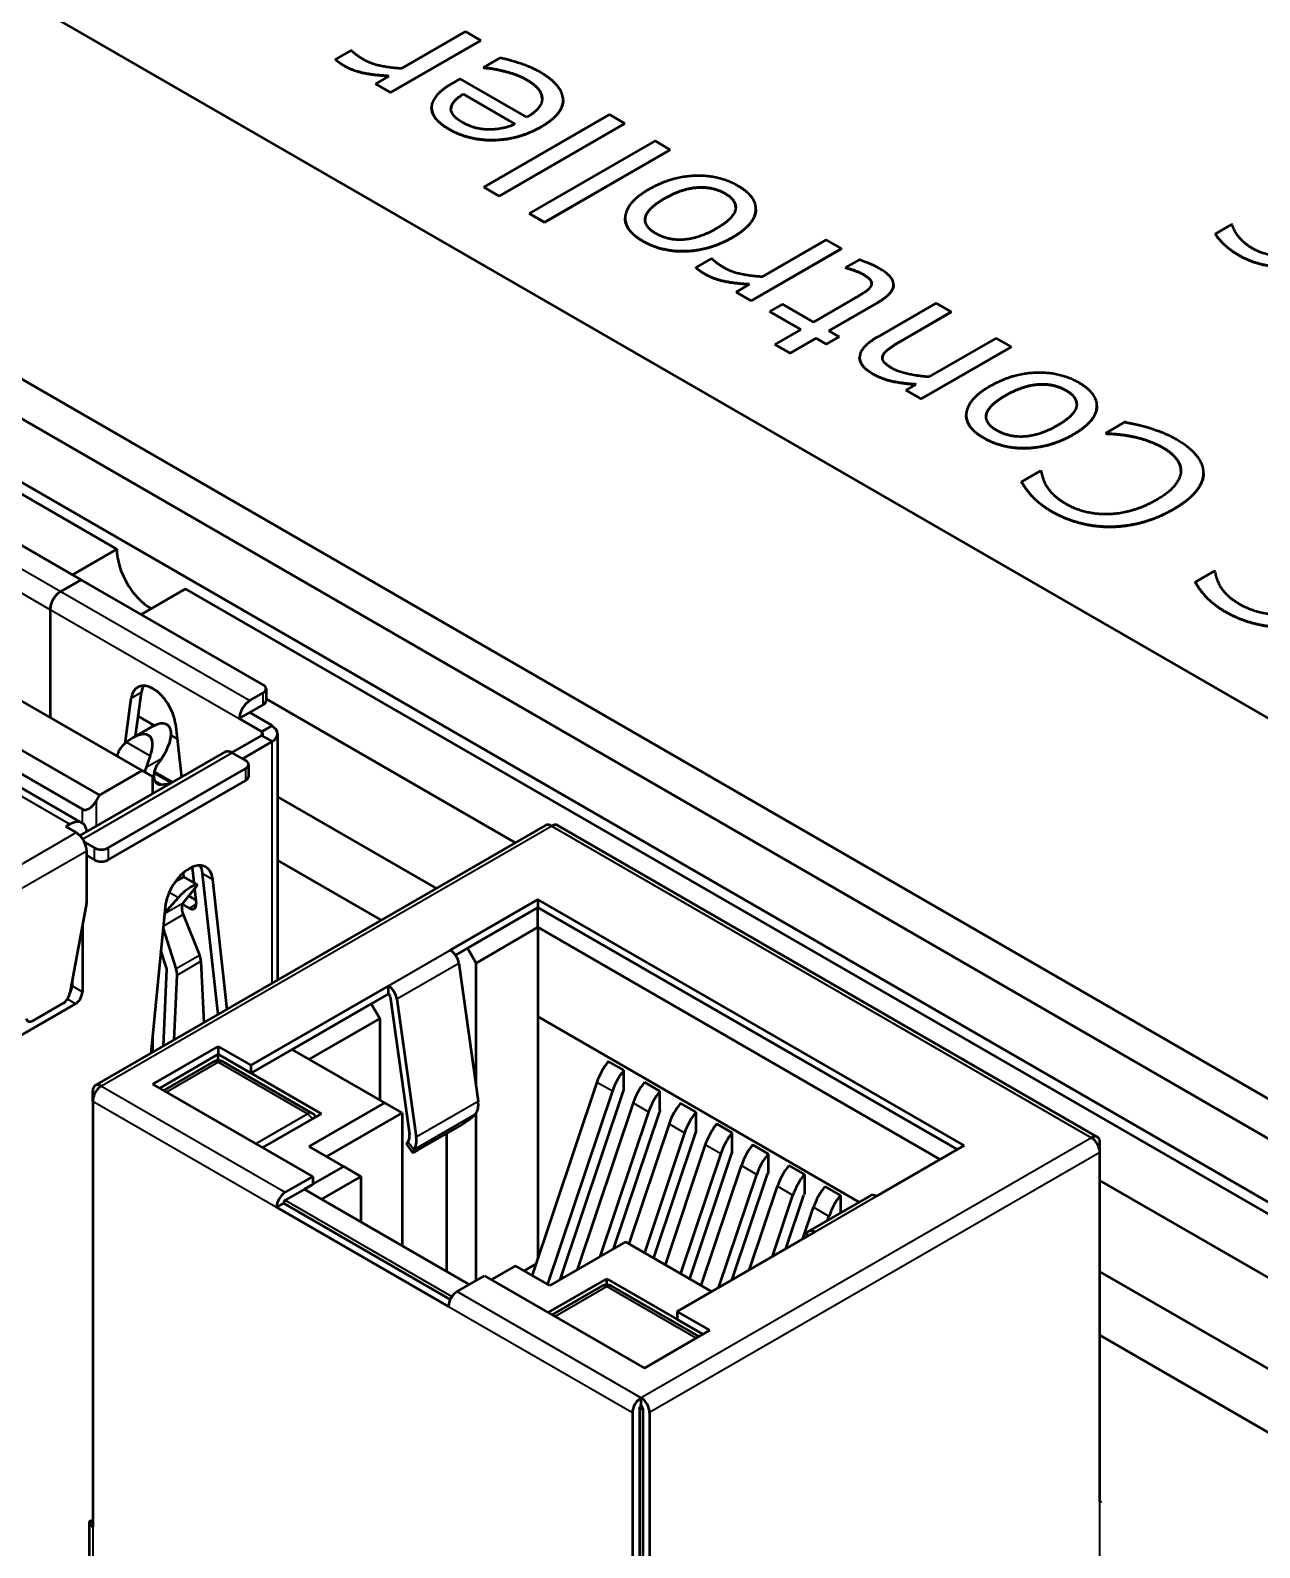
# Model space of a CAD drawing. Header units: millimetres. Extents: x 3118 to 4801, y 919 to 1849.
# Drawn here: x 3929.93 to 3955.21, y 1628.14 to 1659.35 of the extents above; entities that cross this region are included whole.
import ezdxf

# ---------------------------------------------------------------- set-up
doc = ezdxf.new("R2010")
doc.units = ezdxf.units.MM
doc.header["$LTSCALE"] = 1.8
doc.layers.add('외형선(ISO)', color=7, linetype='Continuous', lineweight=50)
doc.layers.add('좁은 외형선(ISO)', color=7, linetype='Continuous', lineweight=35)

msp = doc.modelspace()

# ---------------------------------------------------------------- linework, layer by layer
at = {"layer": '외형선(ISO)'}
for p, q in [((3983.456, 1628.993), (3921.655, 1664.674)), ((3911.978, 1661.618), (3978.163, 1623.406)), ((3914.877, 1660.761), (3976.678, 1625.08)), ((3976.678, 1625.08), (3914.877, 1660.761)), ((3977.032, 1622.753), (3913.109, 1659.658)), ((3937.338, 1658.067), (3939.195, 1659.139)), ((3939.195, 1659.138), (3937.338, 1658.066)), ((3938.881, 1659.319), (3937.564, 1658.559)), ((3939.195, 1659.139), (3938.881, 1659.319)), ((3939.195, 1659.138), (3939.195, 1659.139)), ((3936.52, 1658.933), (3936.198, 1658.748)), ((3936.536, 1658.924), (3936.52, 1658.933)), ((3939.59, 1658.779), (3939.249, 1658.582)), ((3936.198, 1658.747), (3936.198, 1658.748)), ((3939.249, 1658.582), (3939.265, 1658.573)), ((3939.249, 1658.581), (3939.249, 1658.582)), ((3939.265, 1658.572), (3939.249, 1658.581)), ((3939.265, 1658.572), (3939.265, 1658.573)), ((3937.299, 1658.406), (3937.025, 1658.248)), ((3937.025, 1658.248), (3937.338, 1658.067)), ((3937.025, 1658.247), (3937.025, 1658.248)), ((3937.338, 1658.066), (3937.025, 1658.247)), ((3938.77, 1658.348), (3938.601, 1658.25)), ((3940.14, 1657.557), (3938.77, 1658.348)), ((3937.338, 1658.066), (3937.338, 1658.067)), ((3938.837, 1658.034), (3939.902, 1657.419)), ((3938.837, 1658.033), (3938.837, 1658.034)), ((3939.901, 1657.419), (3938.837, 1658.033)), ((3940.453, 1657.961), (3940.453, 1657.962)), ((3940.887, 1657.909), (3940.887, 1657.91)), ((3938.181, 1657.752), (3938.181, 1657.753)), ((3941.841, 1657.611), (3939.255, 1656.118)), ((3942.154, 1657.43), (3941.841, 1657.611)), ((3939.568, 1655.937), (3942.154, 1657.43)), ((3942.154, 1657.429), (3939.568, 1655.936)), ((3942.154, 1657.429), (3942.154, 1657.43)), ((3942.777, 1657.071), (3940.191, 1655.578)), ((3943.09, 1656.89), (3942.777, 1657.071)), ((3940.504, 1655.397), (3943.09, 1656.89)), ((3943.09, 1656.889), (3940.504, 1655.396)), ((3943.09, 1656.889), (3943.09, 1656.89)), ((3939.255, 1656.118), (3939.568, 1655.937)), ((3939.255, 1656.117), (3939.255, 1656.118)), ((3939.568, 1655.936), (3939.255, 1656.117)), ((3939.568, 1655.936), (3939.568, 1655.937)), ((3944.852, 1655.671), (3944.852, 1655.672)), ((3940.191, 1655.578), (3940.504, 1655.397)), ((3940.191, 1655.577), (3940.191, 1655.578)), ((3940.504, 1655.396), (3940.191, 1655.577)), ((3940.504, 1655.396), (3940.504, 1655.397)), ((3942.162, 1655.482), (3942.162, 1655.483)), ((3954.636, 1655.351), (3954.302, 1655.159)), ((3954.652, 1655.342), (3954.636, 1655.351)), ((3946.3, 1655.036), (3944.983, 1654.276)), ((3946.613, 1654.856), (3946.3, 1655.036)), ((3954.302, 1655.158), (3954.302, 1655.159)), ((3944.756, 1653.784), (3946.613, 1654.856)), ((3946.613, 1654.855), (3944.756, 1653.783)), ((3946.613, 1654.855), (3946.613, 1654.856)), ((3943.938, 1654.65), (3943.617, 1654.465)), ((3943.617, 1654.464), (3943.617, 1654.465)), ((3943.954, 1654.641), (3943.938, 1654.65)), ((3946.975, 1654.628), (3946.694, 1654.466)), ((3946.694, 1654.466), (3946.71, 1654.457)), ((3946.694, 1654.465), (3946.694, 1654.466)), ((3946.71, 1654.456), (3946.694, 1654.465)), ((3946.71, 1654.456), (3946.71, 1654.457)), ((3944.718, 1654.123), (3944.443, 1653.964)), ((3947.683, 1654.109), (3947.683, 1654.11)), ((3944.756, 1653.783), (3944.443, 1653.964)), ((3944.443, 1653.964), (3944.756, 1653.784)), ((3944.443, 1653.964), (3944.443, 1653.964)), ((3944.756, 1653.783), (3944.756, 1653.784)), ((3946.886, 1653.835), (3946.039, 1653.346)), ((3945.397, 1653.717), (3945.134, 1653.565)), ((3945.776, 1653.194), (3945.134, 1653.565)), ((3945.134, 1653.565), (3945.777, 1653.195)), ((3945.134, 1653.565), (3945.134, 1653.565)), ((3946.039, 1653.346), (3945.397, 1653.717)), ((3946.352, 1653.165), (3947.34, 1653.736)), ((3947.34, 1653.735), (3946.353, 1653.165)), ((3948.557, 1653.733), (3947.35, 1653.037)), ((3947.811, 1652.941), (3948.87, 1653.553)), ((3948.87, 1653.552), (3947.811, 1652.941)), ((3948.87, 1653.553), (3948.557, 1653.733)), ((3948.87, 1653.552), (3948.87, 1653.553)), ((3931.706, 1648.677), (3923.928, 1653.167)), ((3945.777, 1653.195), (3945.243, 1652.887)), ((3946.563, 1653.044), (3946.352, 1653.165)), ((3945.243, 1652.887), (3945.556, 1652.706)), ((3945.243, 1652.886), (3945.243, 1652.887)), ((3945.556, 1652.705), (3945.243, 1652.886)), ((3945.556, 1652.706), (3946.09, 1653.014)), ((3946.09, 1653.013), (3945.556, 1652.705)), ((3946.09, 1653.014), (3946.3, 1652.892)), ((3946.09, 1653.013), (3946.09, 1653.014)), ((3946.3, 1652.892), (3946.09, 1653.013)), ((3946.3, 1652.892), (3946.563, 1653.044)), ((3946.563, 1653.043), (3946.3, 1652.892)), ((3946.3, 1652.892), (3946.3, 1652.892)), ((3946.563, 1653.043), (3946.563, 1653.044)), ((3949.795, 1653.018), (3948.407, 1652.217)), ((3950.108, 1652.838), (3949.795, 1653.018)), ((3945.556, 1652.705), (3945.556, 1652.706)), ((3946.984, 1652.616), (3946.984, 1652.617)), ((3947.464, 1652.661), (3947.464, 1652.661)), ((3948.252, 1651.766), (3950.108, 1652.838)), ((3950.108, 1652.837), (3948.252, 1651.765)), ((3950.108, 1652.837), (3950.108, 1652.838)), ((3948.144, 1652.065), (3947.938, 1651.946)), ((3948.252, 1651.765), (3947.938, 1651.946)), ((3947.938, 1651.946), (3948.252, 1651.766)), ((3947.938, 1651.946), (3947.938, 1651.946)), ((3948.252, 1651.765), (3948.252, 1651.766)), ((3951.866, 1651.621), (3951.866, 1651.622)), ((3949.177, 1651.432), (3949.177, 1651.433)), ((3952.436, 1651.286), (3952.05, 1651.063)), ((3952.074, 1651.049), (3952.05, 1651.063)), ((3952.05, 1651.063), (3952.074, 1651.05)), ((3952.05, 1651.063), (3952.05, 1651.063)), ((3952.074, 1651.049), (3952.074, 1651.05)), ((3930.97, 1648.048), (3927.223, 1650.212)), ((3950.704, 1650.287), (3950.314, 1650.062)), ((3950.314, 1650.061), (3950.314, 1650.062)), ((3950.728, 1650.273), (3950.704, 1650.287)), ((3954.06, 1650.24), (3954.06, 1650.241)), ((3932.229, 1644.121), (3924.38, 1648.652)), ((3931.706, 1648.677), (3930.794, 1648.15)), ((3954.278, 1648.223), (3953.888, 1647.998)), ((3954.302, 1648.209), (3954.278, 1648.223)), ((3922.225, 1648.106), (3930.993, 1643.044)), ((3923.504, 1648.146), (3931.352, 1643.614)), ((3930.553, 1647.807), (3930.97, 1648.048)), ((3930.971, 1648.048), (3930.554, 1647.807)), ((3930.97, 1648.048), (3930.97, 1648.047)), ((3934.718, 1645.884), (3930.971, 1648.048)), ((3933.12, 1647.86), (3932.208, 1647.333)), ((3962.536, 1630.877), (3933.12, 1647.86)), ((3953.888, 1647.997), (3953.888, 1647.998)), ((3930.999, 1643.329), (3923.433, 1647.697)), ((3930.334, 1647.428), (3930.334, 1645.215)), ((3930.335, 1647.427), (3930.335, 1645.214)), ((3932.091, 1644.829), (3932.213, 1645.733)), ((3934.443, 1645.562), (3934.718, 1645.721)), ((3934.777, 1645.803), (3934.777, 1645.558)), ((3931.876, 1644.682), (3932.001, 1645.61)), ((3934.443, 1645.317), (3934.718, 1645.476)), ((3939.906, 1642.636), (3934.777, 1645.597)), ((3932.146, 1645.238), (3932.476, 1645.048)), ((3932.91, 1645.085), (3933.038, 1643.99)), ((3934.223, 1645.19), (3934.443, 1645.317)), ((3934.223, 1645.19), (3934.683, 1644.925)), ((3934.443, 1645.317), (3934.902, 1645.051)), ((3934.902, 1645.051), (3934.683, 1644.925)), ((3934.895, 1645.039), (3934.683, 1644.917)), ((3932.415, 1645.016), (3932.034, 1644.796)), ((3932.823, 1644.847), (3932.946, 1644.776)), ((3934.683, 1644.843), (3934.075, 1644.492)), ((3934.683, 1644.843), (3934.902, 1644.717)), ((3935.012, 1644.876), (3935.012, 1639.811)), ((3930.95, 1642.785), (3933.927, 1644.503)), ((3934.358, 1644.329), (3934.082, 1644.488)), ((3934.902, 1644.717), (3934.294, 1644.366)), ((3931.352, 1643.614), (3932.229, 1644.121)), ((3931.529, 1642.532), (3934.358, 1644.165)), ((3932.441, 1643.998), (3932.229, 1644.121)), ((3932.623, 1644.367), (3932.554, 1644.268)), ((3934.416, 1644.247), (3934.416, 1644.002)), ((3931.529, 1642.288), (3934.358, 1643.921)), ((3932.441, 1643.998), (3932.441, 1643.646)), ((3932.477, 1644.099), (3932.852, 1643.882)), ((3932.619, 1643.834), (3932.803, 1643.855)), ((3931.352, 1643.614), (3931.282, 1643.492)), ((3935.012, 1643.583), (3938.28, 1641.697)), ((3930.743, 1643.019), (3930.658, 1642.97)), ((3930.87, 1642.848), (3930.658, 1642.97)), ((3931.263, 1637.646), (3940.526, 1642.994)), ((3940.776, 1642.994), (3951.877, 1636.584)), ((3931.044, 1642.65), (3931.246, 1642.532)), ((3931.09, 1641.436), (3931.09, 1642.468)), ((3931.09, 1642.378), (3931.246, 1642.288)), ((3937.148, 1641.044), (3935.012, 1642.277)), ((3933.072, 1642.018), (3933.076, 1641.926)), ((3933.099, 1641.926), (3933.353, 1641.78)), ((3933.253, 1642.135), (3933.291, 1641.816)), ((3933.788, 1639.104), (3933.47, 1642.006)), ((3933.328, 1641.719), (3933.073, 1641.404)), ((3933.305, 1641.691), (3933.339, 1641.396)), ((3933.975, 1639.212), (3933.682, 1641.884)), ((3931.086, 1641.395), (3930.741, 1639.542)), ((3932.699, 1641.316), (3932.407, 1638.306)), ((3932.687, 1641.189), (3932.973, 1641.514)), ((3933.199, 1641.291), (3933.055, 1641.374)), ((3933.332, 1641.459), (3933.186, 1641.543)), ((3940.368, 1641.471), (3938.565, 1640.43)), ((3940.368, 1641.308), (3938.671, 1640.328)), ((3938.918, 1640.471), (3940.368, 1641.308)), ((3949.136, 1636.409), (3940.368, 1641.471)), ((3940.368, 1641.471), (3940.368, 1641.308)), ((3948.995, 1636.327), (3940.368, 1641.308)), ((3940.368, 1641.308), (3948.995, 1636.327)), ((3940.368, 1640.899), (3940.368, 1641.308)), ((3933.073, 1641.161), (3933.406, 1640.329)), ((3930.999, 1640.929), (3930.999, 1639.573)), ((3932.926, 1640.052), (3932.659, 1640.896)), ((3940.368, 1640.899), (3939.095, 1640.165)), ((3948.641, 1636.123), (3940.368, 1640.899)), ((3940.368, 1640.899), (3940.368, 1639.062)), ((3932.733, 1640.044), (3932.613, 1640.424)), ((3939.095, 1640.165), (3938.918, 1640.471)), ((3933.436, 1640.201), (3933.494, 1638.934)), ((3938.739, 1640.161), (3939.137, 1637.326)), ((3939.095, 1637.622), (3939.095, 1640.165)), ((3930.787, 1639.789), (3930.787, 1639.695)), ((3932.665, 1638.455), (3932.733, 1640.04)), ((3932.888, 1638.584), (3932.945, 1639.917)), ((3937.292, 1639.695), (3934.464, 1638.062)), ((3937.292, 1639.532), (3934.464, 1637.899)), ((3937.292, 1639.532), (3937.292, 1639.695)), ((3937.327, 1639.478), (3937.725, 1636.643)), ((3937.466, 1639.426), (3937.864, 1636.591)), ((3930.857, 1639.328), (3929.443, 1638.511)), ((3929.978, 1638.976), (3930.603, 1639.338)), ((3935.312, 1638.389), (3936.939, 1639.328)), ((3936.939, 1639.328), (3937.115, 1639.022)), ((3937.115, 1639.022), (3935.666, 1638.185)), ((3937.115, 1639.022), (3937.115, 1637.348)), ((3940.368, 1639.062), (3940.368, 1634.095)), ((3946.977, 1635.247), (3940.368, 1639.062)), ((3940.368, 1639.062), (3946.977, 1635.247)), ((3932.441, 1638.662), (3932.441, 1638.326)), ((3932.448, 1637.674), (3933.792, 1638.45)), ((3932.59, 1637.593), (3933.792, 1638.287)), ((3933.792, 1638.287), (3932.59, 1637.593)), ((3933.792, 1638.45), (3934.464, 1638.062)), ((3933.792, 1638.45), (3933.792, 1638.287)), ((3933.792, 1638.287), (3934.464, 1637.899)), ((3935.913, 1637.062), (3933.792, 1638.287)), ((3933.792, 1638.16), (3933.792, 1638.287)), ((3937.221, 1637.286), (3935.312, 1638.389)), ((3932.673, 1637.545), (3933.692, 1638.133)), ((3933.892, 1638.133), (3935.73, 1637.072)), ((3934.464, 1638.062), (3934.464, 1637.899)), ((3942.136, 1637.958), (3941.818, 1638.142)), ((3942.136, 1637.571), (3942.136, 1637.958)), ((3935.737, 1635.776), (3932.448, 1637.674)), ((3941.582, 1637.716), (3940.25, 1633.742)), ((3942.878, 1637.529), (3942.56, 1637.713)), ((3931.211, 1637.327), (3931.211, 1637.531)), ((3931.211, 1637.327), (3931.211, 1628.567)), ((3935.666, 1636.388), (3937.221, 1637.286)), ((3937.575, 1637.082), (3937.221, 1637.286)), ((3941.901, 1637.533), (3940.568, 1633.558)), ((3942.124, 1637.538), (3940.819, 1633.648)), ((3942.325, 1637.288), (3941.173, 1633.852)), ((3942.878, 1637.143), (3942.878, 1637.529)), ((3943.621, 1637.1), (3943.303, 1637.284)), ((3934.711, 1636.368), (3935.913, 1637.062)), ((3937.575, 1637.082), (3936.019, 1636.184)), ((3937.575, 1637.082), (3937.575, 1634.347)), ((3939.095, 1633.633), (3939.095, 1637.076)), ((3942.643, 1637.104), (3941.644, 1634.124)), ((3942.866, 1637.109), (3941.918, 1634.283)), ((3943.621, 1636.714), (3943.621, 1637.1)), ((3937.904, 1636.321), (3938.753, 1636.811)), ((3938.494, 1633.816), (3938.494, 1636.662)), ((3943.067, 1636.859), (3942.239, 1634.389)), ((3943.385, 1636.675), (3942.557, 1634.206)), ((3943.609, 1636.68), (3942.743, 1634.099)), ((3944.363, 1636.672), (3944.045, 1636.856)), ((3944.363, 1636.285), (3944.363, 1636.672)), ((3936.373, 1635.98), (3935.666, 1636.388)), ((3937.667, 1636.436), (3937.782, 1636.276)), ((3943.81, 1636.43), (3942.982, 1633.961)), ((3944.787, 1636.427), (3945.106, 1636.243)), ((3947.333, 1635.368), (3949.136, 1636.409)), ((3951.929, 1636.266), (3951.929, 1636.47)), ((3944.128, 1636.247), (3943.3, 1633.777)), ((3944.351, 1636.252), (3943.485, 1633.67)), ((3943.724, 1633.532), (3944.552, 1636.002)), ((3945.106, 1636.243), (3945.106, 1635.857)), ((3945.53, 1635.998), (3945.848, 1635.815)), ((3951.929, 1629.081), (3951.929, 1636.266)), ((3935.737, 1635.776), (3935.171, 1635.449)), ((3935.56, 1635.511), (3936.373, 1635.98)), ((3935.737, 1635.776), (3935.737, 1635.613)), ((3936.726, 1635.776), (3935.913, 1635.306)), ((3936.373, 1635.98), (3936.726, 1635.776)), ((3936.726, 1635.776), (3936.726, 1634.837)), ((3944.092, 1633.496), (3944.87, 1635.818)), ((3944.366, 1633.655), (3945.093, 1635.823)), ((3945.848, 1635.815), (3945.848, 1635.428)), ((3961.404, 1630.224), (3951.929, 1635.694)), ((3935.737, 1635.613), (3935.171, 1635.286)), ((3938.954, 1633.551), (3935.56, 1635.511)), ((3944.72, 1633.859), (3945.295, 1635.573)), ((3945.191, 1634.131), (3945.613, 1635.389)), ((3945.465, 1634.289), (3945.836, 1635.394)), ((3945.935, 1634.645), (3947.208, 1635.38)), ((3946.272, 1635.57), (3946.591, 1635.386)), ((3946.591, 1635.386), (3946.591, 1635.024)), ((3935.135, 1635.225), (3934.994, 1635.143)), ((3934.994, 1635.143), (3938.53, 1633.102)), ((3935.135, 1635.225), (3938.565, 1633.245)), ((3945.819, 1634.493), (3946.037, 1635.144)), ((3946.325, 1634.87), (3946.355, 1634.961)), ((3943.232, 1633), (3946.06, 1634.633)), ((3945.88, 1634.529), (3945.886, 1634.565)), ((3942.171, 1634.429), (3940.616, 1633.531)), ((3943.939, 1633.408), (3942.171, 1634.429)), ((3939.908, 1633.939), (3939.413, 1633.653)), ((3940.616, 1633.531), (3939.908, 1633.939)), ((3940.085, 1633.837), (3940.329, 1633.977)), ((3951.929, 1633.816), (3974.769, 1620.63)), ((3938.706, 1633.408), (3939.272, 1633.735)), ((3939.272, 1633.735), (3942.56, 1631.836)), ((3940.58, 1632.979), (3941.782, 1633.673)), ((3940.663, 1632.932), (3941.682, 1633.52)), ((3940.845, 1633.725), (3940.898, 1633.694)), ((3941.782, 1633.673), (3943.762, 1632.53)), ((3941.782, 1633.547), (3941.782, 1633.673)), ((3941.882, 1633.52), (3943.679, 1632.483)), ((3943.232, 1633), (3943.232, 1632.837)), ((3943.904, 1632.612), (3943.232, 1633)), ((3942.56, 1631.836), (3943.904, 1632.612)), ((3943.762, 1632.53), (3943.232, 1632.837)), ((3959.465, 1628.159), (3951.929, 1632.51)), ((3942.454, 1630.999), (3942.454, 1622.239)), ((3942.489, 1631.061), (3942.489, 1631.224)), ((3942.525, 1630.999), (3942.525, 1622.222)), ((3942.313, 1630.918), (3942.313, 1622.157)), ((3942.666, 1630.918), (3942.666, 1622.14)), ((3931.211, 1628.669), (3931.138, 1628.669)), ((3931.138, 1628.669), (3931.138, 1617.18))]:
    msp.add_line(p, q, dxfattribs=at)
for centre, start, end in [((3933.792, 1637.96), 60, 120), ((3935.63, 1636.899), 30, 60), ((3941.782, 1633.347), 60, 120)]:
    msp.add_arc(centre, 0.2, start, end, dxfattribs=at)
for centre, major_axis, ratio, start_param, end_param in [((3932.413, 1648.269), (-0.5, 0.866), 0.57735, 0.786399, 2.357194), ((3930.553, 1647.554), (-0.155, -0.268), 0.57735, 3.926991, 5.497787), ((3930.554, 1647.554), (-0.155, -0.268), 0.57735, 3.926991, 5.497787), ((3932.456, 1645.272), (-0.325, 0.563), 0.57735, 4.069961, 6.925613), ((3932.668, 1645.394), (-0.325, 0.563), 0.57735, 0.332447, 0.642428), ((3934.577, 1645.803), (0.2, 0), 0.57735, 5.497787, 7.068583), ((3934.443, 1645.309), (-0.155, -0.268), 0.57735, 3.926991, 5.465523), ((3934.577, 1645.558), (0.2, 0), 0.57735, 5.497787, 6.283185), ((3932.316, 1644.497), (-0.44, -0.558), 0.455911, 1.693463, 3.992755), ((3934.902, 1645.043), (0.005, 0.00866), 0.57735, 0.785398, 2.356194), ((3934.612, 1644.876), (0.4, 0), 0.57735, 5.52279, 7.068583), ((3931.935, 1644.277), (-0.44, -0.558), 0.455911, 2.170957, 4.243757), ((3934.902, 1645.043), (-0.155, -0.268), 0.57735, 5.465523, 5.497787), ((3934.612, 1644.876), (0.1, 0), 0.57735, 5.597955, 7.068583), ((3932.095, 1644.463), (0.33, 0.514), 0.543627, 1.81833, 1.98218), ((3934.082, 1644.235), (-0.155, 0.268), 0.57735, 5.497787, 6.283185), ((3932.686, 1644.122), (0.277, 0.544), 0.609189, 1.76106, 1.924911), ((3932.686, 1644.122), (0.141, 0.276), 0.609189, 1.344078, 3.525389), ((3934.216, 1644.247), (0.2, 0), 0.57735, 5.497787, 7.068583), ((3934.216, 1644.002), (0.2, 0), 0.57735, 5.497787, 6.283185), ((3931.14, 1643.574), (0.141, 0.245), 0.57735, 3.141593, 4.712389), ((3930.743, 1642.611), (0.25, 0.433), 0.57735, 5.63135, 7.068583), ((3940.651, 1642.777), (-0.125, 0.217), 0.57735, 5.497787, 6.283185), ((3940.651, 1642.777), (0.125, 0.217), 0.57735, 0, 0.785398), ((3930.87, 1642.594), (0.155, -0.268), 0.57735, 0.785398, 2.356194), ((3931.388, 1642.614), (0.2, 0), 0.57735, 3.926991, 5.497787), ((3931.388, 1642.369), (0.2, 0), 0.57735, 3.926991, 5.497787), ((3933.191, 1641.532), (0.35, 0.606), 0.57735, 5.616182, 8.520985), ((3932.891, 1641.756), (-0.211, -0.168), 0.172363, 3.209179, 4.567396), ((3932.979, 1641.655), (0.35, 0.606), 0.57735, 5.616182, 5.975298), ((3933.145, 1641.61), (-0.211, -0.168), 0.172363, 2.474771, 5.514385), ((3930.948, 1641.354), (0.1, 0.173), 0.57735, 5.261615, 5.497787), ((3933.262, 1641.163), (0.166, -0.262), 0.547208, 3.322697, 4.384153), ((3933.199, 1641.454), (0.1, -0.173), 0.57735, 5.497787, 7.211554), ((3938.565, 1640.226), (0.125, -0.217), 0.57735, 0.959931, 2.356194), ((3932.726, 1640.044), (0.142, -0.276), 0.605982, 0.813629, 1.293814), ((3933.217, 1640.327), (0.166, -0.262), 0.547208, 0.762376, 1.24256), ((3932.726, 1640.044), (0.00459, -0.00889), 0.605982, 0.813629, 1.293814), ((3930.603, 1639.501), (0.1, 0.173), 0.57735, 3.926991, 5.261615), ((3930.645, 1639.614), (0.1, 0.173), 0.57735, 4.684055, 5.497787), ((3930.857, 1639.491), (0.1, 0.173), 0.57735, 3.926991, 5.497787), ((3937.292, 1639.491), (0.125, -0.217), 0.57735, 0.959931, 2.356194), ((3937.292, 1639.491), (0.025, -0.0433), 0.57735, 0.959931, 2.356194), ((3929.978, 1639.14), (-0.1, -0.173), 0.57735, 5.733959, 7.068583), ((3942.096, 1637.728), (-0.403, -0.698), 0.57735, 4.437552, 5.050147), ((3942.414, 1637.544), (-0.403, -0.698), 0.57735, 4.437552, 5.050147), ((3931.388, 1637.429), (-0.125, 0.217), 0.57735, 5.497787, 7.068583), ((3931.388, 1637.429), (0.125, 0.217), 0.57735, 0.785398, 2.356194), ((3942.414, 1637.544), (-0.228, -0.395), 0.57735, 4.969489, 5.050147), ((3942.839, 1637.299), (-0.403, -0.698), 0.57735, 4.437552, 5.050147), ((3938.789, 1637.456), (0.25, -0.433), 0.57735, 0.214544, 0.959931), ((3943.157, 1637.116), (-0.403, -0.698), 0.57735, 4.437552, 5.050147), ((3943.581, 1636.871), (-0.403, -0.698), 0.57735, 4.437552, 5.050147), ((3938.874, 1636.941), (0.243, 0.176), 0.141783, 4.089674, 5.593755), ((3938.866, 1637.076), (-0.239, -0.044), 0.453191, 2.569829, 2.650251), ((3943.157, 1637.116), (-0.228, -0.395), 0.57735, 4.969489, 5.050147), ((3943.899, 1636.687), (-0.403, -0.698), 0.57735, 4.437552, 5.050147), ((3937.516, 1636.721), (0.15, -0.26), 0.57735, 0.241249, 0.959931), ((3943.899, 1636.687), (-0.228, -0.395), 0.57735, 4.969489, 5.050147), ((3944.324, 1636.442), (-0.403, -0.698), 0.57735, 4.437552, 5.050147), ((3944.642, 1636.258), (-0.403, -0.698), 0.57735, 4.437552, 5.050147), ((3951.752, 1636.368), (0.125, 0.217), 0.57735, 5.497787, 7.068583), ((3937.91, 1636.612), (-0.243, -0.176), 0.141783, 5.727187, 6.283185), ((3937.703, 1636.576), (-0.044, -0.112), 0.295402, 0.68553, 0.818865), ((3938.026, 1636.451), (-0.243, -0.176), 0.141783, 5.727187, 7.231267), ((3937.886, 1636.51), (-0.115, -0.214), 0.149095, 0.569682, 0.650105), ((3937.516, 1636.721), (0.25, -0.433), 0.57735, 0.214544, 0.959931), ((3945.066, 1636.013), (0.403, 0.698), 0.57735, 1.295959, 1.908555), ((3951.752, 1636.368), (0.125, -0.217), 0.57735, 0.785398, 2.356194), ((3944.642, 1636.258), (-0.228, -0.395), 0.57735, 4.969489, 5.050147), ((3945.384, 1635.83), (0.403, 0.698), 0.57735, 1.295959, 1.908555), ((3945.808, 1635.585), (0.403, 0.698), 0.57735, 1.295959, 1.908555), ((3945.384, 1635.83), (0.228, 0.395), 0.57735, 1.827896, 1.908555), ((3946.127, 1635.401), (0.403, 0.698), 0.57735, 1.295959, 1.908555), ((3935.171, 1635.245), (0.125, 0.217), 0.57735, 0.785398, 2.356194), ((3946.127, 1635.401), (0.228, 0.395), 0.57735, 1.827896, 1.908555), ((3946.551, 1635.156), (0.403, 0.698), 0.57735, 1.295959, 1.908555), ((3946.869, 1634.972), (0.403, 0.698), 0.57735, 1.295959, 1.908555), ((3947.333, 1635.164), (-0.125, 0.217), 0.57735, 5.497787, 6.283185), ((3935.171, 1635.245), (0.025, 0.0433), 0.57735, 0.785398, 2.356194), ((3946.06, 1634.429), (-0.125, 0.217), 0.57735, 5.497787, 6.894051), ((3938.706, 1633.204), (-0.125, -0.217), 0.57735, 3.926991, 5.497787), ((3942.489, 1631.02), (0.125, 0.217), 0.57735, 0.785398, 2.356194), ((3942.489, 1631.02), (-0.025, -0.0433), 0.57735, 3.926991, 5.497787), ((3942.489, 1631.02), (-0.125, 0.217), 0.57735, 3.926991, 5.497787), ((3942.489, 1631.02), (-0.025, 0.0433), 0.57735, 3.926991, 5.497787), ((3951.752, 1629.183), (0.25, 0), 0.57735, 5.497787, 5.699145), ((3931.388, 1628.669), (-0.25, 0), 0.57735, 0, 0.785398)]:
    msp.add_ellipse(centre, major_axis=major_axis, ratio=ratio, start_param=start_param, end_param=end_param, dxfattribs=at)
for points, degree in [([(3936.794, 1658.737), (3936.705, 1658.789), (3936.59, 1658.874), (3936.536, 1658.924)], 2), ([(3940.415, 1658.483), (3940.233, 1658.588), (3939.815, 1658.727), (3939.59, 1658.779)], 2), ([(3936.198, 1658.748), (3936.259, 1658.699), (3936.324, 1658.652), (3936.406, 1658.604)], 2), ([(3936.406, 1658.604), (3936.324, 1658.651), (3936.259, 1658.698), (3936.198, 1658.747)], 2), ([(3936.406, 1658.604), (3936.554, 1658.519), (3936.964, 1658.427), (3937.299, 1658.406)], 2), ([(3937.564, 1658.559), (3937.336, 1658.572), (3936.94, 1658.653), (3936.794, 1658.737)], 2), ([(3939.265, 1658.573), (3939.421, 1658.567), (3939.956, 1658.433), (3940.146, 1658.323)], 2), ([(3940.146, 1658.323), (3939.956, 1658.432), (3939.421, 1658.566), (3939.265, 1658.572)], 2), ([(3940.435, 1657.361), (3940.896, 1657.627), (3940.877, 1658.216), (3940.415, 1658.483)], 2), ([(3938.601, 1658.25), (3938.196, 1658.017), (3938.166, 1657.528), (3938.542, 1657.311)], 2), ([(3940.453, 1657.961), (3940.447, 1658.055), (3940.29, 1658.24), (3940.146, 1658.323)], 2), ([(3940.146, 1658.323), (3940.29, 1658.241), (3940.447, 1658.056), (3940.453, 1657.962)], 2), ([(3938.817, 1657.451), (3938.568, 1657.594), (3938.592, 1657.891), (3938.837, 1658.034)], 2), ([(3940.453, 1657.962), (3940.463, 1657.863), (3940.312, 1657.656), (3940.14, 1657.557)], 2), ([(3940.887, 1657.909), (3940.887, 1657.621), (3940.435, 1657.36)], 2), ([(3940.454, 1657.938), (3940.454, 1657.949), (3940.453, 1657.961)], 2), ([(3938.542, 1657.31), (3938.181, 1657.519), (3938.181, 1657.752)], 2), ([(3938.542, 1657.311), (3938.948, 1657.076), (3939.98, 1657.099), (3940.435, 1657.361)], 2), ([(3940.435, 1657.36), (3939.98, 1657.098), (3938.948, 1657.076), (3938.542, 1657.31)], 2), ([(3939.902, 1657.419), (3939.661, 1657.304), (3939.069, 1657.305), (3938.817, 1657.451)], 2), ([(3944.486, 1656.144), (3944.096, 1656.37), (3943.104, 1656.336), (3942.649, 1656.073)], 2), ([(3942.649, 1656.073), (3942.195, 1655.811), (3942.134, 1655.237), (3942.524, 1655.012)], 2), ([(3942.972, 1655.887), (3943.326, 1656.091), (3943.968, 1656.133), (3944.217, 1655.989)], 2), ([(3944.217, 1655.988), (3943.968, 1656.132), (3943.326, 1656.09), (3942.972, 1655.886)], 2), ([(3944.217, 1655.989), (3944.47, 1655.844), (3944.391, 1655.471), (3944.041, 1655.27)], 2), ([(3944.435, 1655.707), (3944.435, 1655.863), (3944.217, 1655.988)], 2), ([(3944.364, 1655.083), (3944.819, 1655.345), (3944.88, 1655.917), (3944.486, 1656.144)], 2), ([(3942.793, 1655.167), (3942.542, 1655.312), (3942.611, 1655.678), (3942.972, 1655.887)], 2), ([(3942.524, 1655.011), (3942.162, 1655.22), (3942.162, 1655.482)], 2), ([(3955.068, 1654.859), (3954.904, 1654.954), (3954.682, 1655.222), (3954.652, 1655.342)], 2), ([(3942.524, 1655.012), (3942.918, 1654.784), (3943.91, 1654.821), (3944.364, 1655.083)], 2), ([(3944.364, 1655.082), (3943.91, 1654.82), (3942.918, 1654.784), (3942.524, 1655.011)], 2), ([(3944.041, 1655.27), (3943.68, 1655.061), (3943.047, 1655.02), (3942.793, 1655.167)], 2), ([(3954.302, 1655.159), (3954.357, 1655.06), (3954.618, 1654.816), (3954.783, 1654.72)], 2), ([(3954.783, 1654.719), (3954.618, 1654.815), (3954.357, 1655.059), (3954.302, 1655.158)], 2), ([(3954.783, 1654.72), (3954.961, 1654.618), (3955.339, 1654.504), (3955.51, 1654.496)], 2), ([(3955.51, 1654.495), (3955.339, 1654.504), (3954.961, 1654.617), (3954.783, 1654.719)], 2), ([(3955.739, 1654.775), (3955.607, 1654.699), (3955.24, 1654.76), (3955.068, 1654.859)], 2), ([(3943.617, 1654.465), (3943.678, 1654.416), (3943.742, 1654.369), (3943.825, 1654.321)], 2), ([(3943.825, 1654.321), (3943.742, 1654.368), (3943.678, 1654.415), (3943.617, 1654.464)], 2), ([(3944.213, 1654.454), (3944.124, 1654.506), (3944.009, 1654.591), (3943.954, 1654.641)], 2), ([(3944.983, 1654.276), (3944.754, 1654.289), (3944.358, 1654.37), (3944.213, 1654.454)], 2), ([(3946.71, 1654.457), (3946.761, 1654.444), (3946.973, 1654.375), (3947.049, 1654.331)], 2), ([(3947.049, 1654.33), (3946.973, 1654.374), (3946.761, 1654.443), (3946.71, 1654.456)], 2), ([(3947.403, 1654.441), (3947.322, 1654.488), (3947.086, 1654.59), (3946.975, 1654.628)], 2), ([(3947.34, 1653.736), (3947.678, 1653.931), (3947.688, 1654.277), (3947.403, 1654.441)], 2), ([(3943.825, 1654.321), (3943.973, 1654.236), (3944.383, 1654.144), (3944.718, 1654.123)], 2), ([(3947.049, 1654.331), (3947.181, 1654.255), (3947.247, 1654.146), (3947.217, 1654.087)], 2), ([(3947.217, 1654.087), (3947.183, 1654.023), (3947.033, 1653.92), (3946.886, 1653.835)], 2), ([(3947.35, 1653.037), (3947.009, 1652.84), (3946.963, 1652.449), (3947.264, 1652.275)], 2), ([(3947.811, 1652.941), (3947.684, 1652.867), (3947.49, 1652.72), (3947.464, 1652.661)], 2), ([(3947.464, 1652.661), (3947.49, 1652.721), (3947.684, 1652.868), (3947.811, 1652.941)], 2), ([(3947.264, 1652.275), (3946.984, 1652.436), (3946.984, 1652.616)], 2), ([(3947.464, 1652.661), (3947.454, 1652.637), (3947.454, 1652.613)], 2), ([(3947.649, 1652.396), (3947.524, 1652.468), (3947.437, 1652.597), (3947.464, 1652.661)], 2), ([(3947.264, 1652.275), (3947.427, 1652.181), (3947.876, 1652.078), (3948.144, 1652.065)], 2), ([(3948.407, 1652.217), (3948.183, 1652.235), (3947.777, 1652.322), (3947.649, 1652.396)], 2), ([(3951.5, 1652.095), (3951.11, 1652.32), (3950.118, 1652.286), (3949.664, 1652.023)], 2), ([(3949.664, 1652.023), (3949.209, 1651.761), (3949.149, 1651.187), (3949.538, 1650.962)], 2), ([(3949.987, 1651.837), (3950.341, 1652.041), (3950.983, 1652.083), (3951.231, 1651.939)], 2), ([(3951.231, 1651.939), (3950.983, 1652.082), (3950.341, 1652.04), (3949.987, 1651.836)], 2), ([(3951.231, 1651.939), (3951.484, 1651.794), (3951.405, 1651.422), (3951.056, 1651.22)], 2), ([(3951.45, 1651.657), (3951.45, 1651.813), (3951.231, 1651.939)], 2), ([(3951.379, 1651.033), (3951.834, 1651.296), (3951.894, 1651.867), (3951.5, 1652.095)], 2), ([(3949.807, 1651.117), (3949.557, 1651.262), (3949.625, 1651.628), (3949.987, 1651.837)], 2), ([(3949.538, 1650.961), (3949.177, 1651.17), (3949.177, 1651.432)], 2), ([(3952.943, 1651.164), (3952.783, 1651.212), (3952.567, 1651.257), (3952.436, 1651.286)], 2), ([(3949.538, 1650.962), (3949.932, 1650.735), (3950.924, 1650.771), (3951.379, 1651.033)], 2), ([(3951.379, 1651.032), (3950.924, 1650.77), (3949.932, 1650.734), (3949.538, 1650.961)], 2), ([(3951.056, 1651.22), (3950.694, 1651.011), (3950.062, 1650.97), (3949.807, 1651.117)], 2), ([(3952.074, 1651.05), (3952.415, 1651.039), (3952.995, 1650.893), (3953.234, 1650.756)], 2), ([(3953.234, 1650.755), (3952.995, 1650.892), (3952.415, 1651.038), (3952.074, 1651.049)], 2), ([(3953.5, 1650.931), (3953.359, 1651.012), (3953.076, 1651.124), (3952.943, 1651.164)], 2), ([(3953.234, 1650.756), (3953.405, 1650.656), (3953.599, 1650.409), (3953.593, 1650.27)], 2), ([(3954.06, 1650.246), (3954.06, 1650.432), (3953.771, 1650.774), (3953.5, 1650.931)], 2), ([(3950.314, 1650.062), (3950.435, 1649.852), (3950.737, 1649.566), (3950.934, 1649.452)], 2), ([(3950.934, 1649.451), (3950.737, 1649.565), (3950.435, 1649.851), (3950.314, 1650.061)], 2), ([(3951.238, 1649.601), (3951.009, 1649.733), (3950.763, 1650.055), (3950.728, 1650.273)], 2), ([(3953.593, 1650.27), (3953.585, 1650.137), (3953.353, 1649.84), (3953.092, 1649.689)], 2), ([(3953.434, 1649.492), (3953.755, 1649.678), (3954.062, 1650.063), (3954.06, 1650.246)], 2), ([(3950.934, 1649.452), (3951.207, 1649.294), (3951.825, 1649.133), (3952.145, 1649.135)], 2), ([(3952.145, 1649.135), (3951.825, 1649.132), (3951.207, 1649.293), (3950.934, 1649.451)], 2), ([(3952.094, 1649.393), (3951.848, 1649.389), (3951.425, 1649.492), (3951.238, 1649.601)], 2), ([(3953.092, 1649.689), (3952.842, 1649.545), (3952.335, 1649.399), (3952.094, 1649.393)], 2), ([(3953.434, 1649.492), (3953.127, 1649.314), (3952.472, 1649.137), (3952.145, 1649.135)], 2), ([(3952.145, 1649.135), (3952.472, 1649.138), (3953.127, 1649.315), (3953.434, 1649.492)], 2), ([(3954.811, 1647.537), (3954.583, 1647.669), (3954.337, 1647.991), (3954.302, 1648.209)], 2), ([(3953.888, 1647.998), (3954.009, 1647.788), (3954.31, 1647.502), (3954.508, 1647.388)], 2), ([(3954.508, 1647.387), (3954.31, 1647.502), (3954.009, 1647.787), (3953.888, 1647.997)], 2), ([(3955.668, 1647.33), (3955.422, 1647.325), (3954.999, 1647.429), (3954.811, 1647.537)], 2), ([(3954.508, 1647.388), (3954.781, 1647.231), (3955.399, 1647.07), (3955.719, 1647.072)], 2), ([(3955.719, 1647.071), (3955.399, 1647.069), (3954.781, 1647.23), (3954.508, 1647.387)], 2), ([(3931.211, 1628.696), (3931.165, 1628.694), (3931.138, 1628.682), (3931.138, 1628.669)], 3)]:
    msp.add_open_spline(points, degree=degree, dxfattribs=at)
for points, degree, knots in [([(3937.298, 1658.405), (3936.964, 1658.426), (3936.554, 1658.518), (3936.406, 1658.604)], 2, [0.001903, 0.001903, 0.001903, 1, 2, 2, 2]), ([(3938.837, 1658.033), (3938.592, 1657.89), (3938.58, 1657.735), (3938.58, 1657.728)], 2, [0, 0, 0, 1, 1.045132, 1.045132, 1.045132]), ([(3942.972, 1655.886), (3942.611, 1655.677), (3942.572, 1655.472), (3942.572, 1655.451)], 2, [0, 0, 0, 1, 1.119424, 1.119424, 1.119424]), ([(3944.852, 1655.671), (3944.852, 1655.651), (3944.819, 1655.345), (3944.364, 1655.082)], 2, [0.928571, 0.928571, 0.928571, 1, 2, 2, 2]), ([(3944.717, 1654.122), (3944.382, 1654.143), (3943.973, 1654.235), (3943.825, 1654.321)], 2, [0.001903, 0.001903, 0.001903, 1, 2, 2, 2]), ([(3947.232, 1654.142), (3947.231, 1654.172), (3947.181, 1654.254), (3947.049, 1654.33)], 2, [0.479772, 0.479772, 0.479772, 1, 2, 2, 2]), ([(3947.683, 1654.109), (3947.683, 1654.106), (3947.678, 1653.93), (3947.34, 1653.735)], 2, [0.982578, 0.982578, 0.982578, 1, 2, 2, 2]), ([(3948.143, 1652.065), (3947.875, 1652.078), (3947.427, 1652.18), (3947.264, 1652.275)], 2, [0.00243, 0.00243, 0.00243, 1, 2, 2, 2]), ([(3949.987, 1651.836), (3949.625, 1651.627), (3949.587, 1651.422), (3949.587, 1651.401)], 2, [0, 0, 0, 1, 1.119424, 1.119424, 1.119424]), ([(3951.866, 1651.621), (3951.866, 1651.601), (3951.834, 1651.295), (3951.379, 1651.032)], 2, [0.928571, 0.928571, 0.928571, 1, 2, 2, 2]), ([(3953.594, 1650.286), (3953.593, 1650.416), (3953.405, 1650.656), (3953.234, 1650.755)], 2, [0.060304, 0.060304, 0.060304, 1, 2, 2, 2]), ([(3954.06, 1650.24), (3954.06, 1650.059), (3953.755, 1649.677), (3953.434, 1649.492)], 2, [0.012987, 0.012987, 0.012987, 1, 2, 2, 2]), ([(3931.743, 1644.511), (3931.756, 1644.538), (3931.771, 1644.562), (3931.82, 1644.63), (3931.861, 1644.671), (3931.907, 1644.708)], 3, [-0.18800149, -0.18800149, -0.18800149, -0.18800149, -0.17960152, -0.17960152, -0.16254751, -0.16254751, -0.16254751, -0.16254751]), ([(3932.394, 1644.427), (3932.374, 1644.375), (3932.356, 1644.321), (3932.328, 1644.241), (3932.319, 1644.213), (3932.308, 1644.185)], 3, [-0.34125844, -0.34125844, -0.34125844, -0.34125844, -0.32420443, -0.32420443, -0.31580446, -0.31580446, -0.31580446, -0.31580446])]:
    msp.add_open_spline(points, degree=degree, knots=knots, dxfattribs=at)
at = {"layer": '좁은 외형선(ISO)'}
for p, q in [((3936.406, 1658.604), (3936.406, 1658.604)), ((3940.146, 1658.323), (3940.146, 1658.323)), ((3938.542, 1657.31), (3938.542, 1657.311)), ((3940.435, 1657.36), (3940.435, 1657.361)), ((3944.217, 1655.988), (3944.217, 1655.989)), ((3942.972, 1655.886), (3942.972, 1655.887)), ((3944.364, 1655.082), (3944.364, 1655.083)), ((3942.524, 1655.011), (3942.524, 1655.012)), ((3954.783, 1654.719), (3954.783, 1654.72)), ((3943.825, 1654.321), (3943.825, 1654.321)), ((3947.049, 1654.33), (3947.049, 1654.331)), ((3947.34, 1653.735), (3947.34, 1653.736)), ((3947.811, 1652.941), (3947.811, 1652.941)), ((3947.264, 1652.275), (3947.264, 1652.275)), ((3951.231, 1651.939), (3951.231, 1651.939)), ((3949.987, 1651.836), (3949.987, 1651.837)), ((3951.379, 1651.032), (3951.379, 1651.033)), ((3949.538, 1650.961), (3949.538, 1650.962)), ((3953.234, 1650.755), (3953.234, 1650.756)), ((3926.664, 1650.052), (3930.553, 1647.807)), ((3930.334, 1647.428), (3925.986, 1649.938)), ((3950.934, 1649.451), (3950.934, 1649.452)), ((3953.434, 1649.492), (3953.434, 1649.492)), ((3952.145, 1649.135), (3952.145, 1649.135)), ((3921.975, 1648.081), (3930.743, 1643.019)), ((3930.554, 1647.807), (3934.443, 1645.562)), ((3934.683, 1644.917), (3930.335, 1647.427)), ((3954.508, 1647.387), (3954.508, 1647.388)), ((3932.001, 1645.61), (3932.213, 1645.733)), ((3934.718, 1645.476), (3934.718, 1645.721)), ((3934.683, 1644.917), (3934.683, 1644.843)), ((3934.082, 1644.488), (3931.007, 1642.713)), ((3931.907, 1644.708), (3932.394, 1644.427)), ((3934.895, 1644.713), (3934.895, 1639.743)), ((3932.623, 1644.367), (3932.308, 1644.185)), ((3934.358, 1643.921), (3934.358, 1644.165)), ((3932.472, 1644.071), (3932.825, 1643.867)), ((3932.486, 1643.91), (3932.619, 1643.834)), ((3931.282, 1643.492), (3931.282, 1642.976)), ((3930.999, 1643.04), (3930.999, 1643.329)), ((3940.651, 1642.982), (3931.388, 1637.633)), ((3940.651, 1642.982), (3951.752, 1636.572)), ((3929.272, 1641.925), (3930.87, 1642.848)), ((3931.09, 1642.468), (3929.598, 1641.606)), ((3931.246, 1642.288), (3931.246, 1642.532)), ((3931.529, 1642.532), (3931.529, 1642.288)), ((3933.47, 1642.006), (3933.682, 1641.884)), ((3932.784, 1641.623), (3932.973, 1641.514)), ((3932.686, 1641.181), (3933.073, 1641.404)), ((3933.199, 1641.291), (3933.341, 1641.372)), ((3932.661, 1640.924), (3933.073, 1641.161)), ((3937.292, 1639.695), (3938.565, 1640.43)), ((3932.926, 1640.052), (3933.406, 1640.329)), ((3932.945, 1639.917), (3933.436, 1640.201)), ((3937.466, 1639.426), (3938.739, 1640.161)), ((3930.857, 1639.328), (3930.691, 1639.424)), ((3930.787, 1639.695), (3930.999, 1639.573)), ((3933.792, 1638.123), (3932.731, 1637.511)), ((3935.63, 1637.062), (3933.792, 1638.123)), ((3931.388, 1637.633), (3935.171, 1635.449)), ((3941.582, 1637.716), (3941.901, 1637.533)), ((3931.211, 1637.327), (3934.994, 1635.143)), ((3937.864, 1636.591), (3939.137, 1637.326)), ((3942.325, 1637.288), (3942.643, 1637.104)), ((3934.57, 1636.45), (3935.63, 1637.062)), ((3937.806, 1636.32), (3939.078, 1637.055)), ((3943.067, 1636.859), (3943.385, 1636.675)), ((3937.697, 1636.49), (3937.813, 1636.329)), ((3951.752, 1636.572), (3942.489, 1631.224)), ((3943.81, 1636.43), (3944.128, 1636.247)), ((3951.929, 1636.266), (3942.666, 1630.918)), ((3944.552, 1636.002), (3944.87, 1635.818)), ((3945.295, 1635.573), (3945.613, 1635.389)), ((3946.06, 1634.633), (3947.333, 1635.368)), ((3938.565, 1633.245), (3935.135, 1635.225)), ((3935.171, 1635.286), (3938.6, 1633.306)), ((3946.037, 1635.144), (3946.355, 1634.961)), ((3941.782, 1633.51), (3940.722, 1632.898)), ((3943.621, 1632.449), (3941.782, 1633.51)), ((3938.706, 1633.408), (3942.489, 1631.224)), ((3938.53, 1633.102), (3942.313, 1630.918)), ((3942.454, 1622.239), (3942.454, 1630.999)), ((3942.525, 1630.999), (3942.525, 1622.175)), ((3951.929, 1626.223), (3951.929, 1629.081)), ((3931.211, 1628.567), (3931.211, 1617.078))]:
    msp.add_line(p, q, dxfattribs=at)
for centre, major_axis, start_param, end_param in [((3933.792, 1637.96), (-0.1, 0.173), 5.497787, 6.283185), ((3933.792, 1637.96), (0.1, 0.173), 0, 0.785398), ((3935.63, 1636.899), (0.1, 0.173), 0, 0.785398), ((3935.63, 1636.899), (0.1, -0.173), 1.570796, 2.356194), ((3941.782, 1633.347), (-0.1, 0.173), 5.497787, 6.283185), ((3941.782, 1633.347), (0.1, 0.173), 0, 0.785398), ((3942.489, 1631.02), (-0.025, -0.0433), 3.926991, 5.497787), ((3942.489, 1631.02), (0.05, 0), 3.926991, 5.497787), ((3942.489, 1631.02), (-0.025, 0.0433), 3.926991, 5.497787)]:
    msp.add_ellipse(centre, major_axis=major_axis, ratio=0.57735, start_param=start_param, end_param=end_param, dxfattribs=at)

doc.saveas('drawing.dxf')
